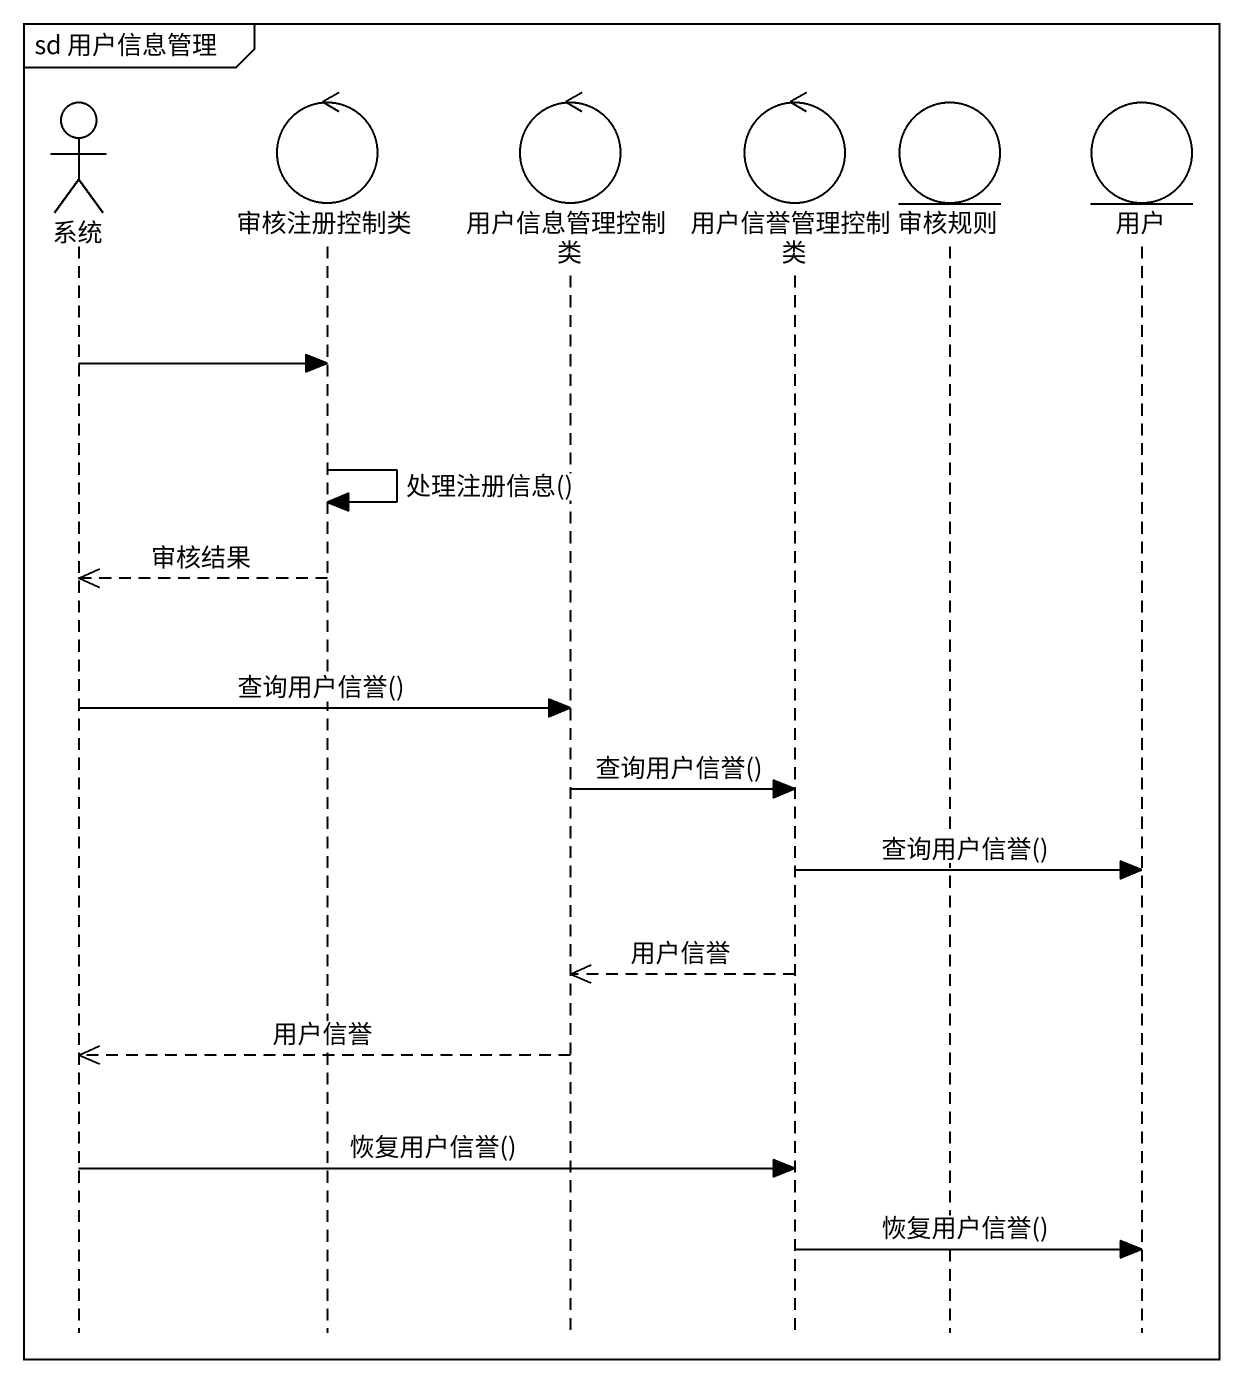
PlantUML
@startuml
mainframe sd 用户信息管理
hide footbox
actor 系统
control 审核注册控制类
control 用户信息管理控制类
control 用户信誉管理控制类
entity 审核规则
entity 用户

系统 -> 审核注册控制类
审核注册控制类 -> 审核注册控制类 : 处理注册信息()
审核注册控制类 -->> 系统 : 审核结果
系统 -> 用户信息管理控制类 : 查询用户信誉()
用户信息管理控制类 -> 用户信誉管理控制类 : 查询用户信誉()
用户信誉管理控制类 -> 用户 : 查询用户信誉()
用户信誉管理控制类 -->> 用户信息管理控制类 : 用户信誉
用户信息管理控制类 -->> 系统 : 用户信誉
系统 -> 用户信誉管理控制类 : 恢复用户信誉()
用户信誉管理控制类 -> 用户 : 恢复用户信誉()
@enduml
